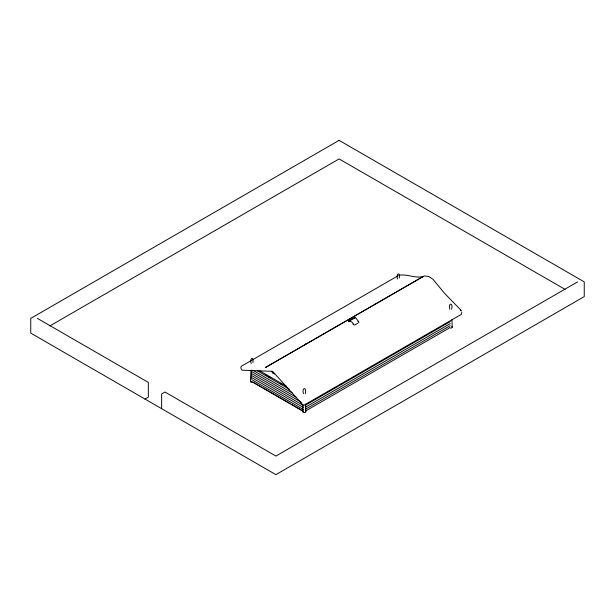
<?xml version="1.0" encoding="UTF-8"?>
<svg xmlns="http://www.w3.org/2000/svg" width="615" height="615" viewBox="0 0 615 615"><rect width="100%" height="100%" fill="white"/><g stroke="black" fill="none" stroke-linecap="round" stroke-linejoin="round"><path stroke-width="0.92" d="M250.551 381.523L250.928 370.161M251.151 363.534C249.275 357.761 254.195 356 252.896 362.589M302.849 411.712L303.072 405.093M303.449 393.731C301.458 386.912 307.216 386.912 305.225 393.731M397.513 279.033C395.637 273.26 400.557 271.499 399.258 278.088M449.811 309.23C447.82 302.411 453.578 302.411 451.587 309.23M251.266 376.518L251.266 377.333M251.266 378.533L251.266 379.355M251.397 370.199L251.397 371.391L296.222 397.275M251.397 372.221L251.397 373.413L301.204 402.164M251.397 374.235L251.397 375.427L303.695 405.623M349.235 321.714L350.55 321.43A4.021 2.322 60 0 1 352.195 322.383L353.502 324.174M350.827 320.184L355.508 317.594L358.737 321.691M49.869 325.919L339.111 158.924L565.131 289.419M145.002 399.081L148.33 397.159L148.33 382.43L37.407 318.386M398.12 275.743L241.326 366.271L240.796 367.463L241.326 369.269L241.949 370.199L272.56 371.322L303.51 405.477L461.411 314.334L461.804 312.274M348.444 320.869L352.879 318.309L355.086 317.778M350.419 320.154L348.551 321.514M305.54 405.147L450.241 321.607M305.54 407.168L450.241 323.628M305.54 409.183L450.241 325.643M448.819 328.302L305.394 411.104A1.491 0.861 0 0 1 304.725 412.55A1.491 0.861 0 0 1 302.903 411.489M577.593 281.885L275.889 456.076L164.966 392.032L161.637 393.954L161.637 408.683M357.868 323.175L354.54 325.097L352.956 324.182M398.951 275.266C406.753 273.713 414.802 278.48 422.912 276.604L265.296 367.601L424.304 275.92L428.747 276.473L432.998 279.264L444.307 293.048L459.935 309.137M274.721 373.897L272.868 373.282L271.515 371.268M259.269 370.576L286.321 386.197M265.326 374.781L266.979 375.734M268.64 376.695L270.3 377.656M280.263 383.406L281.924 384.367M257.208 370.714L289.58 389.403M253.057 370.338L292.071 392.862M251.397 377.449L303.695 407.637M252.227 379.939L303.695 409.659M261.321 386.881L253.096 382.13A1.491 0.861 0 0 1 251.297 382.269A1.491 0.861 0 0 1 250.597 381.3M262.966 387.827L290.119 403.509M291.764 404.455L303.287 411.104M251.397 381.477L303.695 411.673M357.938 321.614L358.983 322.537M451.94 319.646L452.194 327.211M305.578 404.147L305.832 411.712M451.756 326.603A1.491 0.861 0 0 1 451.448 327.956A1.491 0.861 0 0 1 449.265 327.434M306.485 343.393A1.491 0.861 0 0 1 306.339 343.601M305.793 343.916A1.491 0.861 0 0 1 305.432 344M339.111 140.358L30.75 318.386L30.75 333.115L275.889 474.642L584.25 296.615L584.25 281.885L339.111 140.358M461.127 310.859L460.374 309.768L461.127 310.859"/></g></svg>
